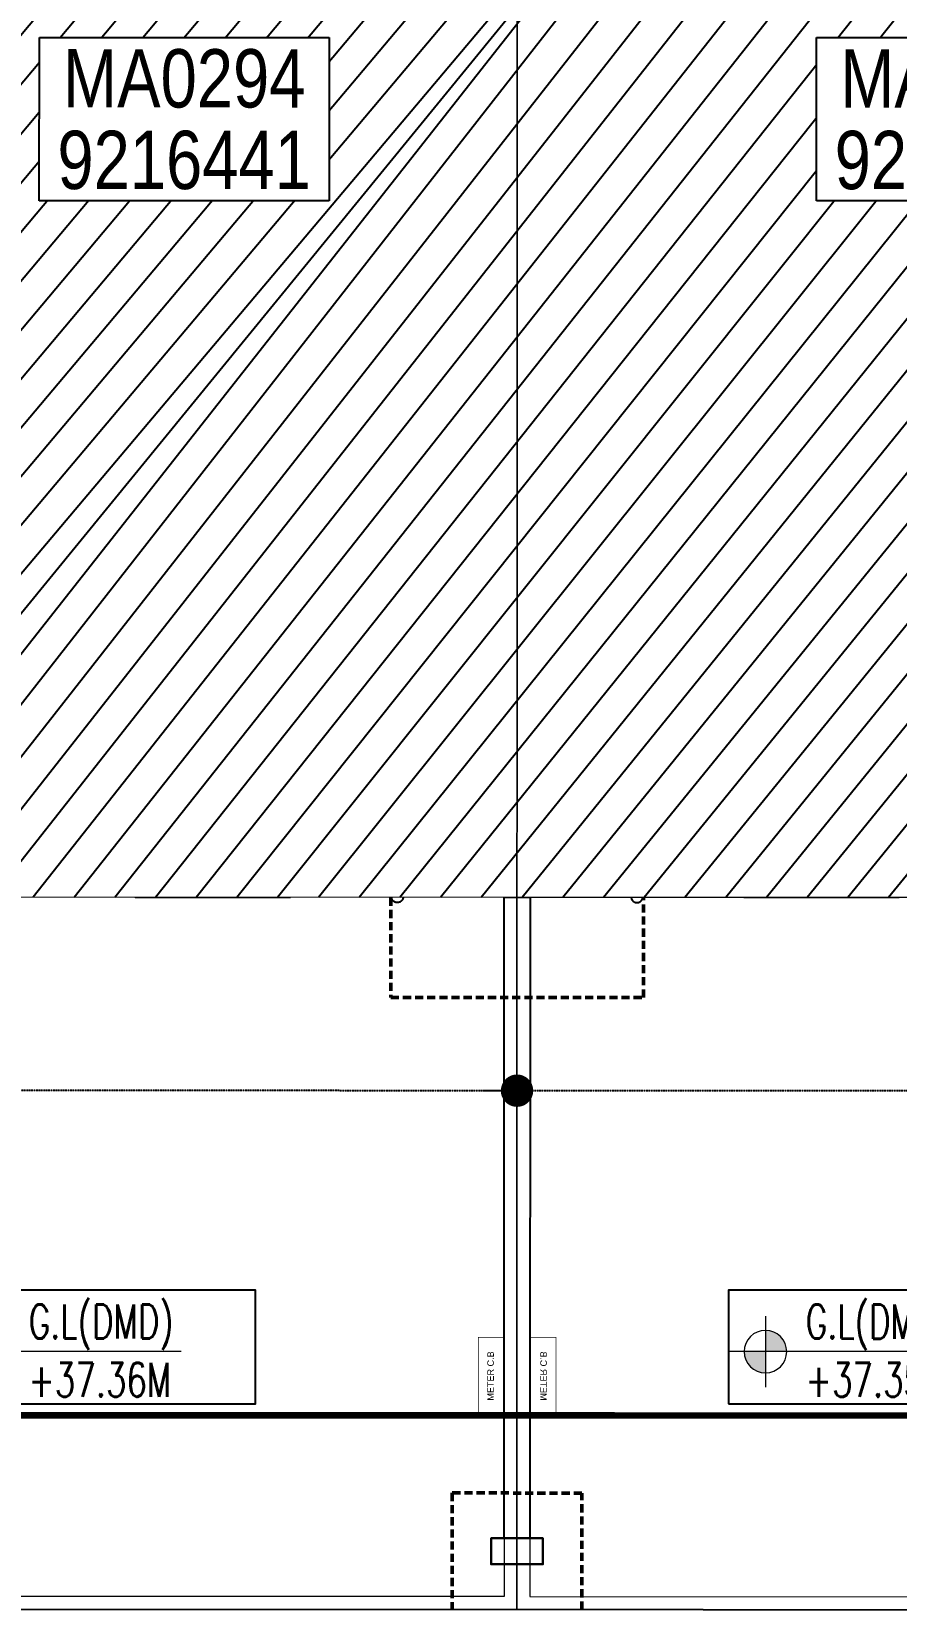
# Model space of a CAD drawing. Header units: centimetres. Extents: x -6122352 to 7132207, y -1694241 to 1947892.
# Drawn here: x 113070 to 119748, y -132475 to -120287 of the extents above; entities that cross this region are included whole.
import ezdxf
from ezdxf.enums import TextEntityAlignment as Align
from ezdxf.xclip import XClip

# ---------------------------------------------------------------- set-up
doc = ezdxf.new("R2010")
doc.units = ezdxf.units.CM
doc.header["$MEASUREMENT"] = 0
doc.header["$XCLIPFRAME"] = 2
for name, pattern in [('DASHED2', [0.375, 0.25, -0.125]), ('XR-AR-END-SETTING OUT PLAN$0$23261-XR-AR-SI-GF$0$HIDDEN', [0.375, 0.25, -0.125]), ('XR-AR-MID-SETTING OUT FOR MASTER$0$23585-XR-AR-MID-GROUND FLOOR$0$23261-XR-AR-SI-GF$0$HIDDEN', [0.375, 0.25, -0.125]), ('XR-AR-MID-SETTING OUT FOR MASTER$0$23585-XR-AR-MID-GROUND FLOOR$0$945-4P-1-101-GROUND FLOOR PLAN$0$XR-MIDDLE-GROUND FLOOR PLAN$0$HIDDEN2', [0.1875, 0.125, -0.0625])]:
    doc.linetypes.add(name, pattern=pattern)
for name, color, linetype in [('00-MI-DIM', 7, 'Continuous'), ('23585-XR-AR-BOUNDARY WALLS AND SETBACKS$0$setback', 7, 'XR-AR-END-SETTING OUT PLAN$0$23261-XR-AR-SI-GF$0$HIDDEN'), ('@MI-REF LAYER', 7, 'Continuous'), ('B_TH_6', 7, 'Continuous'), ('XR-AR-MID-SETTING OUT FOR MASTER$0$23585-XR-AR-MID-GROUND FLOOR$0$A-Flor-Strs', 1, 'Continuous'), ('XR-AR-MID-SETTING OUT FOR MASTER$0$23585-XR-AR-MID-GROUND FLOOR$0$GS-HATCH-FLOOR TILE', 251, 'Continuous'), ('XREF1$0$S-LEVELS', 2, 'Continuous'), ('XREF1$0$TYPICAL NEW PROFILE', 3, 'Continuous')]:
    doc.layers.add(name, color=color, linetype=linetype)
doc.layers.add('08-Compound Wall-4', color=7, linetype='Continuous', lineweight=25, true_color=0xff4405)
for name, color, linetype, lineweight in [('23585-XR-AR-DAMAC PLOT LIMITS$0$1-Mid units', 41, 'Continuous', 5), ('23585-XR-AR-MID-ANNO-GF$0$945-4P-1-101-GROUND FLOOR PLAN$0$XR-MIDDLE-GROUND FLOOR PLAN$0$XR-MIDDLE-GROUND FLOOR PLAN$0$-DR-RW', 6, 'Continuous', 5), ('23585-XR-AR-MID-ANNO-GF$0$945-4P-1-101-GROUND FLOOR PLAN$0$XR-MIDDLE-GROUND FLOOR PLAN$0$XR-MIDDLE-GROUND FLOOR PLAN$0$S-ANNO-TXT', 3, 'Continuous', 25), ('@ Foundations', 4, 'DASHED2', 50), ('A-ANNO-TEXT', 3, 'Continuous', 25), ('XR-AR-MID-SETTING OUT FOR MASTER$0$23585-XR-AR-MID-GROUND FLOOR$0$$A-GLAZ-WNDO', 232, 'Continuous', 9), ('XR-AR-MID-SETTING OUT FOR MASTER$0$23585-XR-AR-MID-GROUND FLOOR$0$A-DOOR-FULL', 1, 'Continuous', 9), ('XR-AR-MID-SETTING OUT FOR MASTER$0$23585-XR-AR-MID-GROUND FLOOR$0$A-EQUP-KITN-PLAN', 202, 'Continuous', 9), ('XR-AR-MID-SETTING OUT FOR MASTER$0$23585-XR-AR-MID-GROUND FLOOR$0$A-FLOR-OVHD', 9, 'XR-AR-MID-SETTING OUT FOR MASTER$0$23585-XR-AR-MID-GROUND FLOOR$0$23261-XR-AR-SI-GF$0$HIDDEN', 15), ('XR-AR-MID-SETTING OUT FOR MASTER$0$23585-XR-AR-MID-GROUND FLOOR$0$A-FLOR-PATT', 8, 'Continuous', 5), ('XR-AR-MID-SETTING OUT FOR MASTER$0$23585-XR-AR-MID-GROUND FLOOR$0$A-GLAZ-SILL', 8, 'Continuous', 5), ('XR-AR-MID-SETTING OUT FOR MASTER$0$23585-XR-AR-MID-GROUND FLOOR$0$A-GLAZ-WNDO', 232, 'Continuous', 9), ('XR-AR-MID-SETTING OUT FOR MASTER$0$23585-XR-AR-MID-GROUND FLOOR$0$A-WALL', 7, 'Continuous', 30), ('XR-AR-MID-SETTING OUT FOR MASTER$0$23585-XR-AR-MID-GROUND FLOOR$0$S-COLS', 51, 'Continuous', 40), ('XREF1$0$36-TAGLVL', 23, 'Continuous', 9)]:
    doc.layers.add(name, color=color, linetype=linetype, lineweight=lineweight)
doc.styles.add('23585-XR-AR-MID-ANNO-GF$0$SDC-TEXT', font='arial.ttf')
doc.styles.add('Xref group 33-41$0$Overall SOP Plan$0$LAC-609-NG10-1-XREF-GRID-125SC$0$GRID-DIM-NO', font='arial.ttf', dxfattribs={"width": 0.8})
doc.styles.add('XREF1$0$DLT_TEXT', font='romans.shx', dxfattribs={"width": 0.7})

# ---------------------------------------------------------------- blocks, each defined once
blk = doc.blocks.new('23585-XR-AR-BOUNDARY WALLS AND SETBACKS')
at = {"layer": '23585-XR-AR-BOUNDARY WALLS AND SETBACKS$0$setback', "ltscale": 40, "const_width": 0.05}
blk.add_lwpolyline([(496542.761499885, 2768867.879312467), (496546.9163714711, 2768872.413671644), (496550.9697508896, 2768876.837449184), (496555.0231508893, 2768881.261249183), (496559.0765508898, 2768885.685049183), (496563.1299508895, 2768890.108849183), (496567.1835986158, 2768894.532501267), (496571.2369508889, 2768898.956249183), (496575.3899178337, 2768903.48878693), (496561.0131773786, 2768916.663024), (496556.8595734588, 2768912.129974612), (496552.8061982173, 2768907.706201631), (496548.7527982172, 2768903.282401632), (496544.6993982168, 2768898.858601631), (496540.6457484073, 2768894.434747273), (496536.5923982172, 2768890.011001631), (496534.4643735274, 2768887.688574685), (496532.5389294206, 2768885.587326551), (496528.384255858, 2768881.052914259), (496542.7614998849, 2768867.879312467)], dxfattribs=at)
blk = doc.blocks.new('A$C9d9485f6')
at = {"layer": 'A-ANNO-TEXT', "rotation": 312.4881850805905}
blk.add_blockref('23585-XR-AR-BOUNDARY WALLS AND SETBACKS', (-2377088.534775567, -1504219.252137818), dxfattribs=at)
blk = doc.blocks.new('23585-XR-AR-DAMAC PLOT LIMITS')
at = {"layer": '23585-XR-AR-DAMAC PLOT LIMITS$0$1-Mid units', "color": 251, "true_color": 0x636466}
for points in [[(496550.5943, 2768909.732899999), (496554.6476999996, 2768914.1567), (496572.3428999996, 2768897.9429), (496568.2895, 2768893.519099999)], [(496546.5409000004, 2768905.3091), (496550.5943, 2768909.732899999), (496568.2895, 2768893.519099999), (496564.2358999997, 2768889.0955)]]:
    blk.add_lwpolyline(points, close=True, dxfattribs=at)
blk = doc.blocks.new('A$Cf093b529')
at = {"layer": 'A-ANNO-TEXT'}
blk.add_blockref('23585-XR-AR-DAMAC PLOT LIMITS', (-495391.9901121984, -2768603.441896566), dxfattribs=at)
blk = doc.blocks.new('XR-AR-MID-SETTING OUT FOR MASTER$0$23585-XR-AR-MID-GROUND FLOOR$0$945-4P-1-101-GROUND FLOOR PLAN$0$XR-MIDDLE-CAR PARK HATCH')
at = {"layer": 'XR-AR-MID-SETTING OUT FOR MASTER$0$23585-XR-AR-MID-GROUND FLOOR$0$A-FLOR-PATT'}
blk.add_lwpolyline([(9250.002853021142, 100.0129149327577), (9249.99679574091, 5500.000000009181), (15050.00005108526, 5502.664669244065), (15050.00005108526, 100.450321876061)], close=True, dxfattribs=at)
blk = doc.blocks.new('*U27')
for points in [[(91, -5.684341886080801e-14), (41, -5.684341886080801e-14), (41, 1021), (91, 1021)], [(0, 0), (38, -5.684341886080801e-14), (38, -50), (50, -50), (50, -249.9999019090924), (0, -249.9999019090924)], [(1100, 2.842170943040401e-14), (1062, -2.842170943040401e-14), (1062, -49.99999999999997), (1050, -49.99999999999997), (1050, -249.9999019090924), (1100, -249.9999019090924)]]:
    blk.add_lwpolyline(points, close=True)
at = {"color": 8, "linetype": 'XR-AR-MID-SETTING OUT FOR MASTER$0$23585-XR-AR-MID-GROUND FLOOR$0$945-4P-1-101-GROUND FLOOR PLAN$0$XR-MIDDLE-GROUND FLOOR PLAN$0$HIDDEN2'}
blk.add_arc((41, -5.684341886080801e-14), 1021, 1.594950045944486e-15, 90, dxfattribs=at)
at = {"layer": 'XR-AR-MID-SETTING OUT FOR MASTER$0$23585-XR-AR-MID-GROUND FLOOR$0$A-GLAZ-SILL', "linetype": 'XR-AR-MID-SETTING OUT FOR MASTER$0$23585-XR-AR-MID-GROUND FLOOR$0$945-4P-1-101-GROUND FLOOR PLAN$0$XR-MIDDLE-GROUND FLOOR PLAN$0$HIDDEN2', "ltscale": 3}
blk.add_lwpolyline([(0, 0), (1100, 0), (1100, -249.9999019090924), (0, -249.9999019090924)], close=True, dxfattribs=at)
blk = doc.blocks.new('XR-AR-MID-SETTING OUT FOR MASTER$0$23585-XR-AR-MID-GROUND FLOOR$0$945-4P-1-101-GROUND FLOOR PLAN$0$XR-MIDDLE-GROUND FLOOR PLAN$0$A$C69996ABC')
at = {"layer": 'XR-AR-MID-SETTING OUT FOR MASTER$0$23585-XR-AR-MID-GROUND FLOOR$0$A-FLOR-OVHD', "linetype": 'XR-AR-MID-SETTING OUT FOR MASTER$0$23585-XR-AR-MID-GROUND FLOOR$0$945-4P-1-101-GROUND FLOOR PLAN$0$XR-MIDDLE-GROUND FLOOR PLAN$0$HIDDEN2', "ltscale": 5}
for p, q in [((-1.567610912189821e-07, 0.8999993633871721), (0.09999984323878941, 0.8999992964713464)), ((-1.567610912189821e-07, 0.8999993633871721), (-1.567612066821766e-07, -6.366128229018386e-07)), ((-1.567612066821766e-07, -6.366128229018386e-07), (0.09999984323878763, -7.035294533608294e-07))]:
    blk.add_line(p, q, dxfattribs=at)
blk.add_lwpolyline([(0.09999984323878763, 0.8499993633871732), (0.2499998432387915, 0.4499993633871799), (0.1000013713221097, 0.04999936338717248)], dxfattribs=at)
at = {"layer": 'XR-AR-MID-SETTING OUT FOR MASTER$0$23585-XR-AR-MID-GROUND FLOOR$0$A-GLAZ-WNDO'}
for p, q in [((0.09999984323878763, 0.8499993633871732), (0.09999984323878763, 0.8999993633871703)), ((0.09999984323878941, 0.8999993633871721), (0.09999984323878763, -6.366128264545523e-07)), ((0.2499998432387809, 0.8999993633871703), (0.2499998432387809, 0.8499993633871732)), ((0.2499998432387809, 0.8499993633871732), (0.09999984323878763, 0.8499993633871732)), ((0.2499998432387809, 0.8499993633871732), (0.2499998432387809, 0.04999936338717248)), ((0.09999984323878763, -6.366128246781955e-07), (0.09999984323878763, 0.04999936338717248)), ((0.09999984323878763, 0.04999936338717248), (0.2499998432387809, 0.04999936338717248)), ((0.249999843238875, -6.366128388890502e-07), (0.249999843238875, 0.04999936338715827))]:
    blk.add_line(p, q, dxfattribs=at)
for points in [[(0.2499986387444419, 0.8999993968456259), (0.0999998435430971, 0.8999992964713464)], [(0.09999984323878763, -7.035294533608294e-07), (0.2499998432388448, -6.366128317836228e-07)]]:
    blk.add_lwpolyline(points, dxfattribs=at)
blk.add_lwpolyline([(0.2499998432387951, 0.8499993633871732), (0.2499998432387933, 0.04999936338717248), (0.1999998432387962, 0.04999936338717248), (0.1999998432387962, 0.8499993633871732)], close=True, dxfattribs=at)
blk = doc.blocks.new('XR-AR-MID-SETTING OUT FOR MASTER$0$23585-XR-AR-MID-GROUND FLOOR$0$945-4P-1-101-GROUND FLOOR PLAN$0$XR-MIDDLE-GROUND FLOOR PLAN$0$A$C70344426')
at = {"layer": 'XR-AR-MID-SETTING OUT FOR MASTER$0$23585-XR-AR-MID-GROUND FLOOR$0$A-GLAZ-SILL'}
blk.add_line((0.2499999770719823, 2.649999396845162), (0.2499999770722034, -6.03154830969288e-07), dxfattribs=at)
at = {"layer": 'XR-AR-MID-SETTING OUT FOR MASTER$0$23585-XR-AR-MID-GROUND FLOOR$0$A-GLAZ-WNDO'}
for p, q in [((-2.292779743839901e-08, 2.649999396845162), (-2.292779743839901e-08, 2.599999396845165)), ((-2.292779743839901e-08, 2.649999396845162), (0.2499999770719823, 2.649999396845162)), ((-2.292779743839901e-08, 2.599999396845165), (0.14999997707221, 2.599999396845165)), ((0.14999997707221, 2.599999396845165), (0.14999997707221, 2.649999396845162)), ((0.14999997707221, 2.599999396845165), (0.1499999770722091, -6.031548327456449e-07)), ((-2.29277832275443e-08, 1.799999396845166), (-2.29277832275443e-08, 1.749999396845167)), ((0.14999997707221, 1.799999396845166), (-2.29277832275443e-08, 1.799999396845166)), ((-2.29277832275443e-08, 1.749999396845167), (0.14999997707221, 1.749999396845167)), ((0.14999997707221, 1.749999396845167), (0.14999997707221, 1.799999396845166)), ((-2.29277832275443e-08, 0.8999993968451641), (-2.292778233936588e-08, 0.8499993968451669)), ((0.14999997707221, 0.8999993968451641), (-2.29277832275443e-08, 0.8999993968451641)), ((0.14999997707221, 0.8499993968451669), (0.14999997707221, 0.8999993968451641)), ((-2.292778233936588e-08, 0.8499993968451669), (0.14999997707221, 0.8499993968451669)), ((-2.292778233936588e-08, 0.8499993968451669), (-2.292778233936588e-08, 0.04999939684516619)), ((0.1499999770722091, 0.04999939684516619), (-2.292778233936588e-08, 0.04999939684516619)), ((-2.29278782626352e-08, -6.031548451801427e-07), (-2.29278782626352e-08, 0.04999939684515198)), ((0.1499999770722091, -6.03154830969288e-07), (0.1499999770722091, 0.04999939684516619)), ((0.2499999770722034, -6.03154830969288e-07), (-2.292778233936588e-08, -6.03154830969288e-07))]:
    blk.add_line(p, q, dxfattribs=at)
blk.add_lwpolyline([(0.04999997707220061, 1.799999396845166), (0.04999997707219972, 2.599999396845165), (-2.292779743839901e-08, 2.599999396845165), (-2.292779566204217e-08, 0.8999993968451641), (0.0499999770722015, 0.8999993968451641), (0.04999997707220061, 1.749999396845167)], dxfattribs=at)
blk.add_lwpolyline([(-2.292779566204217e-08, 0.8499993968451669), (-2.292779655022059e-08, 0.04999939684516619), (0.04999997707220061, 0.04999939684516619), (0.0499999770722015, 0.8499993968451669)], close=True, dxfattribs=at)
blk = doc.blocks.new('*U28')
for points in [[(0, 69.99999979828543), (38, 69.99999979828549), (38, 119.9999997982854), (50, 119.9999997982854), (50, 179.9999998655237), (0, 179.9999998655237)], [(1100, 69.9999997982854), (1062, 69.99999979828546), (1062, 119.9999997982854), (1050, 119.9999997982854), (1050, 179.9999998655236), (1100, 179.9999998655236)], [(91, 69.99999979828549), (41, 69.99999979828549), (41, -951.0000002017147), (91, -951.0000002017147)]]:
    blk.add_lwpolyline(points, close=True)
at = {"color": 8, "linetype": 'XR-AR-MID-SETTING OUT FOR MASTER$0$23585-XR-AR-MID-GROUND FLOOR$0$945-4P-1-101-GROUND FLOOR PLAN$0$XR-MIDDLE-GROUND FLOOR PLAN$0$HIDDEN2'}
blk.add_arc((41, 69.99999979828549), 1021, 270, 0, dxfattribs=at)
at = {"layer": 'XR-AR-MID-SETTING OUT FOR MASTER$0$23585-XR-AR-MID-GROUND FLOOR$0$A-GLAZ-SILL', "linetype": 'XR-AR-MID-SETTING OUT FOR MASTER$0$23585-XR-AR-MID-GROUND FLOOR$0$945-4P-1-101-GROUND FLOOR PLAN$0$XR-MIDDLE-GROUND FLOOR PLAN$0$HIDDEN2', "ltscale": 3}
blk.add_lwpolyline([(0, 69.99999979828543), (1100, 69.99999979828543), (1100, 179.9999998655236), (0, 179.9999998655236)], close=True, dxfattribs=at)
blk = doc.blocks.new('*U26')
at = {"color": 0, "linetype": 'ByBlock'}
blk.add_line((0, 300.373844656252), (0, 0), dxfattribs=at)
at = {"color": 0, "linetype": 'ByBlock', "const_width": 15.00000006679886}
blk.add_lwpolyline([(194.8557167125982, 187.8738441410269), (0, 300.373844656252), (-194.8557167125982, 187.8738441410269)], dxfattribs=at)
blk.add_circle((0, 0), 45.00000020605512)
blk = doc.blocks.new('XR-AR-MID-SETTING OUT FOR MASTER$0$23585-XR-AR-MID-GROUND FLOOR$0$A$C08698786')
at = {"layer": 'XR-AR-MID-SETTING OUT FOR MASTER$0$23585-XR-AR-MID-GROUND FLOOR$0$S-COLS', "color": 252, "lineweight": 30}
for points in [[(5900.001027584076, 11147.2902572155), (5900.001027584076, 9747.290257692337), (6100.001027584076, 9747.290257453918), (6100.001027584076, 11147.29025769234)], [(5900.001601219177, 6500), (5900.001601219177, 5499.999999523163), (6100.001601219177, 5500), (6100.001601219177, 6499.999999523163)], [(5799.899006843567, 549.9997372627258), (6199.899006605148, 549.9997370243073), (6199.899006843567, 349.9997375011444), (5799.899006843567, 349.9997372627258)]]:
    blk.add_lwpolyline(points, close=True, dxfattribs=at)
blk = doc.blocks.new('XR-AR-MID-SETTING OUT FOR MASTER')
at = {"layer": '23585-XR-AR-MID-ANNO-GF$0$945-4P-1-101-GROUND FLOOR PLAN$0$XR-MIDDLE-GROUND FLOOR PLAN$0$XR-MIDDLE-GROUND FLOOR PLAN$0$-DR-RW', "ltscale": 100, "const_width": 5}
blk.add_lwpolyline([(5900.05176121055, 1500.450321767838), (5700.05176121055, 1500.450321767838), (5700.05176121055, 2100.450321767838), (5900.05176121055, 2100.450321767838)], close=True, dxfattribs=at)
at = {"layer": 'XR-AR-MID-SETTING OUT FOR MASTER$0$23585-XR-AR-MID-GROUND FLOOR$0$A-EQUP-KITN-PLAN', "color": 8}
for p, q in [((5300.027079373598, 12102.66431617737), (5300.028238087893, 14252.66031217575)), ((4404.893656820059, 11502.66881656647), (4404.895194619894, 12102.66970968246)), ((4404.895194619894, 12102.66970968246), (5300.027079373598, 12102.66431617737))]:
    blk.add_line(p, q, dxfattribs=at)
at = {"layer": 'XR-AR-MID-SETTING OUT FOR MASTER$0$23585-XR-AR-MID-GROUND FLOOR$0$A-FLOR-OVHD', "color": 8, "linetype": 'XR-AR-MID-SETTING OUT FOR MASTER$0$23585-XR-AR-MID-GROUND FLOOR$0$23261-XR-AR-SI-GF$0$HIDDEN', "ltscale": 5}
for p, q in [((5579.946963220835, 12102.66686105728), (5579.94848254323, 14852.65977716446)), ((5400.002383977175, 12002.66818761826), (5900.001078754663, 11502.66702699661)), ((5900.010024100542, 12002.66746664047), (5400.002384632826, 11502.66700839996))]:
    blk.add_line(p, q, dxfattribs=at)
blk.add_lwpolyline([(2749.981962949038, 12002.63648319244), (3249.976088136435, 12002.63648366928), (3249.976087421179, 11502.65313434601), (2749.981963723898, 11502.65313434601)], close=True, dxfattribs=at)
for points in [[(2749.981962949038, 12002.63648319244), (3249.976087421179, 11502.65313434601)], [(2749.981963723898, 11502.65313434601), (3249.976088136435, 12002.63648366928)]]:
    blk.add_lwpolyline(points, dxfattribs=at)
at = {"layer": 'XR-AR-MID-SETTING OUT FOR MASTER$0$23585-XR-AR-MID-GROUND FLOOR$0$A-Flor-Strs', "color": 8}
for p, q in [((5900.008223325014, 5802.664086818695), (4249.995741575956, 5802.666512012482)), ((5900.008222848177, 5502.664668560028), (4249.999916404486, 5502.666511535645))]:
    blk.add_line(p, q, dxfattribs=at)
at = {"layer": 'XR-AR-MID-SETTING OUT FOR MASTER$0$23585-XR-AR-MID-GROUND FLOOR$0$A-WALL', "color": 8}
for points in [[(5899.999999791384, 19472.65428161621), (6099.999999731779, 19472.65428209305), (6100.001724034548, 5500.167464256287), (5900.001724511385, 5500.167624473572), (5900.00086197257, 14852.65960931778), (5500.076263397932, 14852.66031265259), (5500.0762629807, 14952.66031169891), (5900.000431150198, 14952.65961027145)], [(3400.011432737112, 12202.66620731354), (3500.05377843976, 12202.66548633575), (3500.054259866476, 11502.6662735939), (4400.00315502286, 11502.6662735939), (4400.003322631121, 11252.66687631607), (3650.009347468615, 11252.66637420654), (3650.00999417901, 11027.59896087646), (3399.999906569719, 11027.60113668442)], [(4249.99788531661, 5499.997992992401), (3049.999798089266, 5499.998546600342), (3049.999915927649, 5749.998607635498), (4000.1953599751, 5749.998309612274), (4000.194991916418, 8849.999089241028), (3300.031373769045, 8849.999089241028), (3300.03137382865, 8950.028236865997), (3399.980282574892, 8950.188519954681), (3400.07691988349, 9927.598960876465), (3649.996516317129, 9927.59895992279), (3650.010299950838, 9100.016639709473), (4249.999546438456, 9099.986570835114)], [(2100.104106515646, 8950.142809391022), (2099.943570882082, 9050.155592918396), (2199.988806694746, 9050.153767585754), (2199.989685982466, 8950.146322250366), (2300.031373292208, 8950.151598453522), (2300.031373888254, 8850.08178806305), (2000.048611432314, 8850.14280796051), (2000.048610955477, 8950.14280796051)]]:
    blk.add_lwpolyline(points, close=True, dxfattribs=at)
blk.add_lwpolyline([(5700.000849276781, 12002.66818761826), (5900.010024160147, 12002.66818761826), (5900.010264188051, 12102.67056417465), (5300.001914769411, 12102.66581106186), (5300.002845078707, 11502.66761207581), (5300.003155499697, 11502.66747426987), (5300.003322392702, 11252.66747808456), (5900.008223563433, 11252.66787910461), (5900.008823722601, 11502.66700792313), (5400.002380043268, 11502.66700792313), (5400.002380281687, 12002.66818714142), (5700.000849276781, 12002.66818761826)], dxfattribs=at)
at = {"layer": '08-Compound Wall-4', "ltscale": 100}
blk.add_blockref('XR-AR-MID-SETTING OUT FOR MASTER$0$23585-XR-AR-MID-GROUND FLOOR$0$945-4P-1-101-GROUND FLOOR PLAN$0$XR-MIDDLE-CAR PARK HATCH', (-9150.000085264444, 0.1875896453857422), dxfattribs=at)
at = {"layer": 'XR-AR-MID-SETTING OUT FOR MASTER$0$23585-XR-AR-MID-GROUND FLOOR$0$$A-GLAZ-WNDO', "color": 8}
for name, p, xscale, yscale, zscale, rotation in [('XR-AR-MID-SETTING OUT FOR MASTER$0$23585-XR-AR-MID-GROUND FLOOR$0$945-4P-1-101-GROUND FLOOR PLAN$0$XR-MIDDLE-GROUND FLOOR PLAN$0$A$C69996ABC', (5300.002552062273, 11252.66763496399), 1000.000000000049, 1000.000000000049, 1000.000000000049, 90), ('XR-AR-MID-SETTING OUT FOR MASTER$0$23585-XR-AR-MID-GROUND FLOOR$0$945-4P-1-101-GROUND FLOOR PLAN$0$XR-MIDDLE-GROUND FLOOR PLAN$0$A$C70344426', (400.0005185902119, 5499.999113082886), -1000.000000000001, 1000.000000000001, 1000.000000000001, 270)]:
    blk.add_blockref(name, p, dxfattribs=dict(at, xscale=xscale, yscale=yscale, zscale=zscale, rotation=rotation))
at = {"layer": 'XR-AR-MID-SETTING OUT FOR MASTER$0$23585-XR-AR-MID-GROUND FLOOR$0$A-DOOR-FULL', "color": 8, "rotation": 90}
blk.add_blockref('*U27', (3399.986430436373, 9927.598960399628), dxfattribs=at)
at = {"layer": 'XR-AR-MID-SETTING OUT FOR MASTER$0$23585-XR-AR-MID-GROUND FLOOR$0$A-DOOR-FULL', "color": 8, "xscale": -0.909090909090913, "yscale": 0.909090909090913, "zscale": 0.909090909090913}
blk.add_blockref('*U28', (3300.031373530626, 8786.391873836517), dxfattribs=at)
at = {"layer": 'XR-AR-MID-SETTING OUT FOR MASTER$0$23585-XR-AR-MID-GROUND FLOOR$0$A-Flor-Strs', "color": 8}
blk.add_blockref('*U26', (5075.001124709845, 5502.291454792023), dxfattribs=at)
at = {"layer": 'XR-AR-MID-SETTING OUT FOR MASTER$0$23585-XR-AR-MID-GROUND FLOOR$0$GS-HATCH-FLOOR TILE', "color": 8}
blk.add_blockref('XR-AR-MID-SETTING OUT FOR MASTER$0$23585-XR-AR-MID-GROUND FLOOR$0$A$C08698786', (-1.490116119384766e-07, 0), dxfattribs=at)
at = {"layer": '23585-XR-AR-MID-ANNO-GF$0$945-4P-1-101-GROUND FLOOR PLAN$0$XR-MIDDLE-GROUND FLOOR PLAN$0$XR-MIDDLE-GROUND FLOOR PLAN$0$S-ANNO-TXT', "color": 3, "style": '23585-XR-AR-MID-ANNO-GF$0$SDC-TEXT'}
blk.add_text('METER C.B', height=50, rotation=90, dxfattribs=at).set_placement((5795.544322382313, 1802.866097628541), align=Align.MIDDLE)
blk = doc.blocks.new('MID UNIT')
at = {"xscale": 0.001, "yscale": 0.001, "zscale": 0.001}
blk.add_blockref('XR-AR-MID-SETTING OUT FOR MASTER', (0, 0), dxfattribs=at)
blk = doc.blocks.new('TH_6')
at = {"xscale": -1}
blk.add_blockref('MID UNIT', (495838.3053798437, 2769163.996563952), dxfattribs=at)
blk.add_blockref('MID UNIT', (495826.3053798391, 2769163.996563952))
blk = doc.blocks.new('A$Ce2a03a74')
at = {"layer": 'B_TH_6', "xscale": 999.9914829579993, "yscale": 999.9914829579993, "zscale": 999.9914829579993}
blk.add_blockref('TH_6', (-495790404.5228079, -2769140733.343811), dxfattribs=at)
blk = doc.blocks.new('A$C4abd1289')
at = {"layer": '08-Compound Wall-4', "ltscale": 100}
for points in [[(0, 0), (200.0021820068359, 4.76837158203125e-07), (199.8981691896915, -4950.000262379646), (-0.1040131151676178, -4950.000261902809)], [(5999.999999701977, 4.76837158203125e-07), (6200.002182662487, -4.76837158203125e-07), (6199.898169249296, -4950.000262379646), (5999.895986706018, -4950.000261902809)]]:
    blk.add_lwpolyline(points, close=True, dxfattribs=at)
blk = doc.blocks.new('23585-XR-AR-MALDIVE-2$0$TH_6')
at = {"ltscale": 10, "xscale": 0.00100002623446598, "yscale": 0.00100002623446598, "zscale": 0.00100002623446598}
blk.add_blockref('A$Ce2a03a74', (495794.6272259735, 2769164.318430193), dxfattribs=at)
at = {"layer": '@ Foundations', "linetype": 'DASHED2', "ltscale": 0.25}
for points in [[(495831.1303812214, 2769173.169100353), (495833.4803812215, 2769173.169100353), (495833.4803812215, 2769176.119100354), (495831.1303812214, 2769176.119100354)], [(495831.3303812214, 2769168.721900354), (495833.2803812214, 2769168.721900354), (495833.2803812214, 2769171.271900353), (495831.3303812214, 2769171.271900353)]]:
    blk.add_lwpolyline(points, close=True, dxfattribs=at)
at = {"layer": '@ Foundations', "linetype": 'DASHED2', "ltscale": 0.25, "elevation": -5.795124248494134e-09}
blk.add_lwpolyline([(495832.8060889898, 2769164.896139623), (495831.8052786331, 2769164.896139623), (495831.8049000438, 2769163.996139622), (495832.8057104005, 2769163.996139622)], close=True, dxfattribs=at)
at = {"color": 10, "xscale": 0.001000007156229904, "yscale": 0.001000007156229904, "zscale": 0.001000007156229904}
blk.add_blockref('A$C4abd1289', (495826.2059794584, 2769169.497544464), dxfattribs=at)
blk = doc.blocks.new('A$C3d83a01e')
at = {"color": 1, "true_color": 0xeb0000, "const_width": 0.007999999999999997}
blk.add_lwpolyline([(45.15008030319586, 3.749225288629532e-05), (39.1500754696317, 2.328306436538696e-10), (33.15008298167959, 0.0002450824249535799), (27.15007814858109, 0.0002075911033898592), (21.15007331455126, 0.0001700993161648512), (15.15006848284975, 0.0001326084602624178), (9.150063648354262, 9.511574171483517e-05), (1.485226675868034e-05, 0.000223775627091527), (0, 24.00009564775974), (2.850095984525979, 24.0001518309582), (9.150061142165214, 24.00024956325069), (12.00000966666266, 24.00017063063569), (15.14991851523519, 24.00015193992294), (21.14992334926501, 24.00018943217583), (27.15006329584867, 24.00007946393453), (33.15006813034415, 24.00011695548892), (39.15007296297699, 24.00015444681048), (45.15007779654115, 24.0001919392962), (54.29843115294352, 24.00013734982349), (54.29745082743466, 0.0001673968508839607)], close=True, dxfattribs=at)
blk = doc.blocks.new('_Dot')
at = {"color": 0, "linetype": 'ByBlock', "lineweight": -2}
blk.add_line((-0.5, 0), (-1, 0), dxfattribs=at)
at = {"color": 0, "linetype": 'ByBlock', "const_width": 0.5}
blk.add_lwpolyline([(-0.25, 0, 1), (0.25, 0, 1)], format="xyb", close=True, dxfattribs=at)
blk = doc.blocks.new('XREF1$0$LVL  ATTR')
at = {"color": 7}
blk.add_wipeout([(-0.33727806633866564, 0.38352486299273547), (1.8973092599409713, 0.38352486299273547), (1.8973092599409713, -0.45047952129880775), (-0.33727806633866564, -0.4504795212988073)], dxfattribs=at)
at = {"layer": 'XREF1$0$36-TAGLVL', "extrusion": (-4.888139810645865e-07, 1.406522031717416e-17, 0.9999999999998805)}
h = blk.add_hatch(color=252, dxfattribs=at)
h.paths.add_polyline_path([(-0.06536514837319736, 0.1562500046566129, 0.4142135623730951), (-0.2216151483731973, 4.656612873077392e-09), (-0.06536514837319736, 4.656612873077392e-09)])
h.paths.add_polyline_path([(0.09088485162680264, 4.656612873077392e-09), (-0.06536514837319736, 4.656612873077392e-09), (-0.06536514837319736, -0.1562499953433871, 0.4142135623730951)])
at = {"layer": 'XREF1$0$36-TAGLVL', "extrusion": (-4.888139810645865e-07, 1.406522031717408e-17, 0.9999999999998805)}
for p, q in [((-0.06536515014719235, -0.2604166821887048), (-0.06536515014719235, 0.2604166511446238)), ((1.351057254982072, -1.396983861923218e-08, 5.262988010916589e-07), (-0.3253053234689158, -1.396983861923218e-08, -1.018362459642307e-07))]:
    blk.add_line(p, q, dxfattribs=at)
blk.add_circle((-0.06536514830387681, -4.494034574497252e-25, 3.195139836529895e-08), 0.15625, dxfattribs=at)
at = {"layer": 'XREF1$0$S-LEVELS', "color": 1}
blk.add_lwpolyline([(-0.3372780663386656, 0.3835248629927364), (1.897309259940972, 0.3835248629927364), (1.897309259940972, -0.4504795212988069), (-0.3372780663386656, -0.4504795212988069)], close=True, dxfattribs=at)
at = {"layer": 'XREF1$0$TYPICAL NEW PROFILE', "color": 3, "style": 'XREF1$0$DLT_TEXT', "width": 0.7}
for tag, p in [('+0.00M', (0.2413431143818681, 0.067100426539497, -0.0001437184612911057)), ('S.S.L', (0.2413431143818681, -0.3452672204089993, -0.0001437184612911057))]:
    blk.add_attdef(tag, p, '', height=0.2500000000000001, dxfattribs=at)
blk = doc.blocks.new('A$Ce49f4eae')
at = {"color": 1, "true_color": 0xeb0000, "const_width": 0.008}
blk.add_lwpolyline([(45.15010007313685, 0.5988855022005737), (39.15009523957269, 0.5988480099476874), (33.15010275162058, 0.5990930921398103), (27.15009791898774, 0.5990556008182466), (21.15009308495792, 0.5990181090310216), (15.15008825279074, 0.5989806181751192), (9.150083418760914, 0.5989431259222329), (3.462267341092229e-05, 0.5990717853419483), (1.976994099095464e-05, 24.59894365770742), (2.85011575446697, 24.59899984067306), (9.150080912106205, 24.59909757273272), (12.00002943660365, 24.59901864035055), (15.14993828564184, 24.5989999496378), (21.149943119206, 24.59903744189069), (27.15008306578966, 24.59892747364938), (33.15008790028514, 24.59896496543661), (39.15009273291798, 24.59900245675817), (45.15009756648215, 24.59903994901106), (54.29845092335017, 24.59898535953835), (54.29747059784131, 0.5990154063329101)], close=True, dxfattribs=at)

msp = doc.modelspace()

# ---------------------------------------------------------------- block references
at = {"layer": '@MI-REF LAYER', "xscale": 1000, "yscale": 1000, "zscale": 1000}
msp.add_blockref('A$C9d9485f6', (-23958.95045533385, 48155.57226163784), dxfattribs=at)

# ---------------------------------------------------------------- next in the draw order: block references
at = {"layer": '@MI-REF LAYER'}
ref = msp.add_blockref('23585-XR-AR-MALDIVE-2$0$TH_6', (-496208326.7574779, -2769208174.627168), dxfattribs=dict(at, xscale=1000, yscale=1000, zscale=1000, rotation=359.9898026799146))
XClip(ref).set_block_clipping_path([(495793.21531099593, 2769187.936280817), (495793.2149762735, 2769163.9962983076), (495847.2527617854, 2769163.9963486344), (495847.25306829344, 2769187.9363225577), (495838.30045717536, 2769187.9363762513), (495832.3004524545, 2769187.9363386966), (495826.3004476223, 2769187.9363010433), (495820.3004380227, 2769187.936263551), (495814.3003051635, 2769187.9363737656), (495808.3002954731, 2769187.9363360275), (495805.15532025974, 2769187.9363550907), (495802.30044063367, 2769187.9364336496), (495796.00540770777, 2769187.93633469)])

# ---------------------------------------------------------------- next in the draw order: linework, layer by layer
at = {"layer": '@MI-REF LAYER', "linetype": 'DASHED2', "extrusion": (1.192388003721869e-12, 6.924064903409956e-09, 1), "elevation": -0.0008724781295848127}
msp.add_lwpolyline([(122818.4660756883, -128464.3418763479), (106240.2502423683, -128461.3930700488), (105734.3368698123, -127724.7344782254)], dxfattribs=at)

# ---------------------------------------------------------------- next in the draw order: block references
at = {"layer": '@MI-REF LAYER', "color": 10, "xscale": 1000, "yscale": 1000, "zscale": 1000, "rotation": 359.989802679316}
msp.add_blockref('A$C3d83a01e', (77667.2774733445, -132461.9846023055), dxfattribs=at)
at = {"layer": '@MI-REF LAYER', "extrusion": (1.192388003723139e-12, 6.924064903409955e-09, 1), "xscale": 250.0000000000001, "yscale": 250.0000000000001, "zscale": 250.0000000000001, "rotation": 0.03500816960151289}
msp.add_blockref('_Dot', (116818.4613470644, -128463.2173021178, -10.41784258470053), dxfattribs=at)

# ---------------------------------------------------------------- next in the draw order: block references
at = {"layer": '@MI-REF LAYER', "color": 7}
ref = msp.add_blockref('XREF1$0$LVL  ATTR', (112804.703604793, -130476.5984578131, -0.0004087692396906311), dxfattribs=dict(at, xscale=-1051.480567989675, yscale=1051.480567989676, zscale=1051.480567989675, rotation=179.9900706703991))
ref.add_attrib('S.S.L', 'G.L(DMD)', (113047.7672975043, -130376.4689482398, -0.151525938549291), dxfattribs={"layer": 'XREF1$0$TYPICAL NEW PROFILE', "color": 3, "height": 262.8701419974187, "rotation": 359.9900739614624, "style": 'XREF1$0$DLT_TEXT', "width": 0.7})
ref.add_attrib('+0.00M', '+37.36M ', (113045.4639243785, -130825.8035471872, -0.151525938549291), dxfattribs={"layer": 'XREF1$0$TYPICAL NEW PROFILE', "color": 3, "height": 262.8701419974187, "rotation": 359.9900739614624, "style": 'XREF1$0$DLT_TEXT', "width": 0.7})
ref = msp.add_blockref('XREF1$0$LVL  ATTR', (118804.703515656, -130477.6331665657, -0.0004087692396906311), dxfattribs=dict(at, xscale=-1051.480567989675, yscale=1051.480567989676, zscale=1051.480567989675, rotation=179.9900706703991))
ref.add_attrib('S.S.L', 'G.L(DMD)', (119047.7672083674, -130377.5036569923, -0.151525938549291), dxfattribs={"layer": 'XREF1$0$TYPICAL NEW PROFILE', "color": 3, "height": 262.8701419974187, "rotation": 359.9900739614624, "style": 'XREF1$0$DLT_TEXT', "width": 0.7})
ref.add_attrib('+0.00M', '+37.35M ', (119045.4638352415, -130826.8382559397, -0.151525938549291), dxfattribs={"layer": 'XREF1$0$TYPICAL NEW PROFILE', "color": 3, "height": 262.8701419974187, "rotation": 359.9900739614624, "style": 'XREF1$0$DLT_TEXT', "width": 0.7})

# ---------------------------------------------------------------- next in the draw order: wipeouts: each hides what was drawn before it
at = {"color": 10}
msp.add_wipeout([(80671.0927575344, -112688.69271909156), (80668.67595814409, -126962.21612512293), (128969.67574759165, -126970.54477108919), (128972.26076102929, -112697.21487519397), (122722.14929225625, -112696.02492797971), (122722.23043385785, -112996.63199927432), (86921.09498936325, -112990.26022920397), (86921.28313619774, -112689.63707372524), (80669.79353559675, -112688.67490678778)], dxfattribs=at).dxf.layer = '@MI-REF LAYER'

# ---------------------------------------------------------------- next in the draw order: hatches: boundary and pattern name
at = {"layer": '@MI-REF LAYER'}
h = msp.add_hatch(dxfattribs=at)
h.set_pattern_fill('ANSI31', color=256, scale=1999.999998458916, angle=6.722712845868625)
h.set_pattern_definition([(51.72271284586864, (-2376887221.962272, -1504247764.216332), (-196.2554993275065, 154.8669715833345), [])])
h.paths.add_polyline_path([(128968.3712634645, -126970.6408003233), (128972.2607769291, -112697.1211714615), (122722.1492945162, -112696.0087978897), (122722.2304337087, -112996.6320024482), (86921.34585734639, -112990.260273685), (86919.76512353543, -112689.8480402777), (80669.78827643479, -112688.7702202841), (80667.37725087762, -126962.3112122057)])

# ---------------------------------------------------------------- next in the draw order: texts
at = {"layer": '00-MI-DIM', "color": 7, "char_height": 450.0000000000002, "width": 2056.8768805703, "attachment_point": 1, "rotation": 359.9880316134989, "line_spacing_factor": 0.8394388776454546, "style": 'Xref group 33-41$0$Overall SOP Plan$0$LAC-609-NG10-1-XREF-GRID-125SC$0$GRID-DIM-NO', "bg_fill": 19, "box_fill_scale": 1.2, "bg_fill_color": 256, "bg_fill_transparency": 0}
for s, insert in [('\\pxqc;MA0294 9216441', (113220.2950186707, -120422.7330978476, -157.461039985285)), ('\\pxqc;MA0293 9215678', (119221.3200028949, -120423.6207895027, -157.461039985285))]:
    msp.add_mtext(s, dxfattribs=dict(at, insert=insert))

# ---------------------------------------------------------------- next in the draw order: linework, layer by layer
at = {"layer": '@MI-REF LAYER', "const_width": 5.000000000000002}
msp.add_lwpolyline([(80668.68173478203, -126962.216126372), (128969.675747369, -126970.5457144896), (128972.26077738, -112697.1211705749), (122722.1492945162, -112696.0087978897), (122722.2304337087, -112996.6320024482), (86921.09498940881, -112990.2602293289), (86921.28313578384, -112689.6370739035), (80671.0927603392, -112688.6751344505)], close=True, dxfattribs=at)

# ---------------------------------------------------------------- next in the draw order: block references
at = {"layer": '@MI-REF LAYER', "xscale": 1000, "yscale": 1000, "zscale": 1000, "rotation": 312.4882903633292}
msp.add_blockref('A$Cf093b529', (-891608.7329339073, 539022.7201118186), dxfattribs=at)
at = {"layer": '@MI-REF LAYER', "color": 10, "xscale": 1000, "yscale": 1000, "zscale": 1000, "rotation": 359.9898026783844}
msp.add_blockref('A$Ce49f4eae', (77667.54763645452, -133060.8326698682), dxfattribs=at)

doc.saveas('drawing.dxf')
